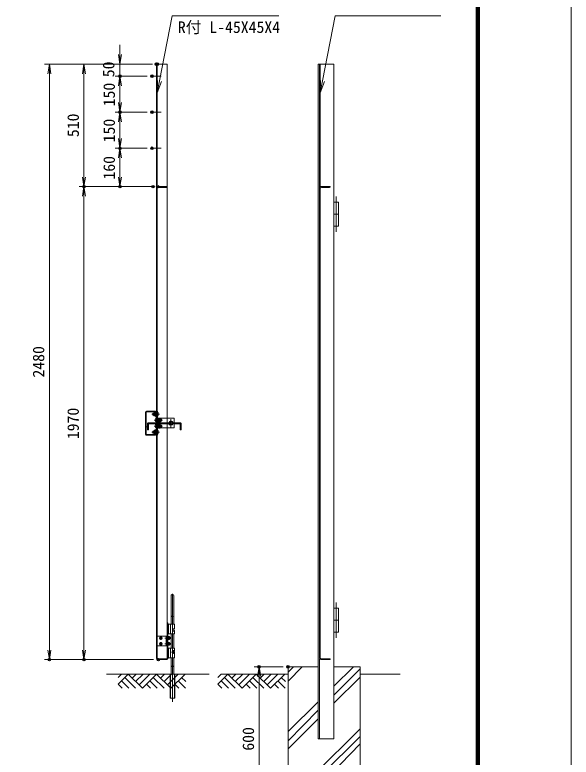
# Model space of a CAD drawing. Units: millimetres, scale not verified. Extents: x -5936 to 5936, y -4198 to 4197.
# Drawn here: x 3621 to 5936, y -1369 to 1723 of the extents above; entities that cross this region are included whole.
import ezdxf
from ezdxf.enums import TextEntityAlignment as Align

# ---------------------------------------------------------------- set-up
doc = ezdxf.new("R2010")
doc.units = ezdxf.units.MM
doc.header["$LTSCALE"] = 20
doc.header["$PDMODE"] = 32
doc.header["$PDSIZE"] = 10
for name, color, linetype, lineweight in [('0-1_D-STR1', 1, 'Continuous', 9), ('0-2_D-BGD', 7, 'Continuous', 9), ('0-3_D-STR4', 7, 'Continuous', 9), ('0-4_D-STR3', 3, 'Continuous', 9), ('0-5_22', 7, 'Continuous', 9), ('0-8_D-DCR-HCH', 7, 'Continuous', 9), ('0-A_D-TTL', 2, 'Continuous', 9), ('0-B_D-STR-TXT', 7, 'Continuous', 9), ('0-C_0', 7, 'Continuous', 9)]:
    doc.layers.add(name, color=color, linetype=linetype, lineweight=lineweight)
doc.layers.add('0-D_Defpoints', color=7, linetype='Continuous')
doc.styles.add('ＭＳ ゴシック', font='')
doc.styles.get('ＭＳ ゴシック').set_extended_font_data('MS Gothic')

# ---------------------------------------------------------------- blocks, each defined once
blk = doc.blocks.new('G9')
at = {"layer": '0-5_22'}
for p, q in [((207717.9, 60747), (208000.8, 61029.8)), ((207717.9, 60181.3), (208566.5, 61029.8)), ((208283.6, 60747), (209182.4, 59848.2)), ((208566.5, 61029.8), (209748.1, 59848.2)), ((209232.6, 61029.8), (208899.6, 60696.7)), ((209798.3, 61029.9), (209182.4, 60413.9)), ((210364, 61029.8), (209465.2, 60131.1)), ((210929.7, 61029.8), (209748.1, 59848.2)), ((210646.9, 60747), (211545.6, 59848.2)), ((210929.7, 61029.8), (212111.3, 59848.2)), ((211595.9, 61029.8), (211262.8, 60696.8)), ((212161.6, 61029.8), (211545.6, 60413.9)), ((212727.2, 61029.9), (211828.5, 60131.1)), ((213292.9, 61029.9), (212111.3, 59848.2)), ((213359.5, 60397.6), (213010.1, 60747)), ((207717.9, 60181.3), (208051, 59848.2)), ((208000.8, 60464.2), (208616.7, 59848.2)), ((210081.2, 60181.3), (210414.3, 59848.2)), ((210364, 60464.2), (210979.9, 59848.2)), ((212777.5, 59848.2), (212444.4, 60181.3)), ((213343.2, 59848.2), (212727.2, 60464.2))]:
    blk.add_line(p, q, dxfattribs=at)
blk = doc.blocks.new('G10')
at = {"layer": '0-5_22'}
for p, q in [((199422.1, 60747), (199705, 61029.8)), ((199422.1, 60181.3), (200270.7, 61029.8)), ((199987.8, 60747), (200886.6, 59848.2)), ((200270.7, 61029.8), (201452.3, 59848.2)), ((200936.8, 61029.8), (200603.8, 60696.7)), ((201502.5, 61029.9), (200886.6, 60413.9)), ((202068.2, 61029.8), (201169.4, 60131.1)), ((202633.9, 61029.8), (201452.3, 59848.2)), ((202351.1, 60747), (203249.8, 59848.2)), ((202633.9, 61029.8), (203815.5, 59848.2)), ((203300.1, 61029.8), (202967, 60696.8)), ((203865.8, 61029.8), (203249.8, 60413.9)), ((204431.4, 61029.9), (203532.7, 60131.1)), ((204997.1, 61029.9), (203815.5, 59848.2)), ((205063.7, 60397.6), (204714.3, 60747)), ((199422.1, 60181.3), (199755.2, 59848.2)), ((199705, 60464.2), (200320.9, 59848.2)), ((201785.4, 60181.3), (202118.5, 59848.2)), ((202068.2, 60464.2), (202684.1, 59848.2)), ((204481.7, 59848.2), (204148.6, 60181.3)), ((205047.4, 59848.2), (204431.4, 60464.2))]:
    blk.add_line(p, q, dxfattribs=at)
blk = doc.blocks.new('_OPEN')
at = {"layer": '0-C_0'}
blk.add_line((-20, 3.333), (0, 0), dxfattribs=at)
blk.add_lwpolyline([(-20, -3.333), (0, 0), (-20, 0)], dxfattribs=at)

msp = doc.modelspace()

# ---------------------------------------------------------------- linework, layer by layer
at = {"layer": '0-1_D-STR1'}
for p, q in [((4209.97, -956.96), (4209.97, 1517.41)), ((4209.97, 1517.41), (4254.97, 1517.41)), ((4213.35, 1517.41), (4213.35, 1006.94)), ((4254.97, 1517.41), (4254.97, -962.59)), ((4883.08, 1517.41), (4883.08, -1292.59)), ((4883.08, 1517.41), (4948.08, 1517.41)), ((4888.08, -956.96), (4888.08, 1517.41)), ((4891.45, 1517.41), (4891.45, 1006.94)), ((4948.08, 1517.41), (4948.08, -1292.59)), ((4229.34, 1467.41), (4191.29, 1467.41)), ((4229.34, 1317.41), (4191.29, 1317.41)), ((4229.34, 1167.41), (4191.29, 1167.41)), ((4209.97, 987.41), (4209.97, 1002.41)), ((4209.97, 962.41), (4209.97, 1001.79)), ((4213.35, -919.84), (4213.35, 998.41)), ((4213.35, 964.66), (4213.35, 998.41)), ((4215.6, 1007.41), (4254.97, 1007.41)), ((4218.97, 1004.04), (4252.72, 1004.04)), ((4254.97, 1007.41), (4254.97, 1006.29)), ((4888.08, 987.41), (4888.08, 1002.41)), ((4888.08, 962.41), (4888.08, 1001.79)), ((4891.45, -919.84), (4891.45, 998.41)), ((4891.45, 964.66), (4891.45, 998.41)), ((4893.7, 1007.41), (4933.08, 1007.41)), ((4897.08, 1004.04), (4930.83, 1004.04)), ((4933.08, 1007.41), (4933.08, 1006.29)), ((4209.97, 962.41), (4211.1, 962.41)), ((4888.08, 962.41), (4889.2, 962.41)), ((4209.97, 72.41), (4209.97, 24.06)), ((4214.47, 72.41), (4214.47, 24.06)), ((4209.97, 19.56), (4209.97, -27.59)), ((4214.47, 19.56), (4214.47, -27.59)), ((4209.97, -917.59), (4211.1, -917.59)), ((4209.97, -917.59), (4211.1, -917.59)), ((4209.97, -917.59), (4209.97, -956.96)), ((4209.97, -917.59), (4209.97, -956.96)), ((4213.35, -919.84), (4213.35, -953.59)), ((4213.35, -919.84), (4213.35, -953.59)), ((4888.08, -917.59), (4889.2, -917.59)), ((4888.08, -917.59), (4889.2, -917.59)), ((4888.08, -917.59), (4888.08, -956.96)), ((4888.08, -917.59), (4888.08, -956.96)), ((4891.45, -919.84), (4891.45, -953.59)), ((4891.45, -919.84), (4891.45, -953.59)), ((4209.97, -942.59), (4209.97, -957.59)), ((4888.08, -942.59), (4888.08, -957.59)), ((4215.6, -962.59), (4254.97, -962.59)), ((4215.6, -962.59), (4254.97, -962.59)), ((4218.41, -962.59), (4246.54, -962.59)), ((4218.97, -959.21), (4252.72, -959.21)), ((4218.97, -959.21), (4252.72, -959.21)), ((4254.97, -962.59), (4254.97, -961.46)), ((4254.97, -962.59), (4254.97, -961.46)), ((4889.08, -960.16), (4889.08, -1292.59)), ((4893.7, -962.59), (4933.08, -962.59)), ((4893.7, -962.59), (4933.08, -962.59)), ((4896.52, -962.59), (4924.64, -962.59)), ((4897.08, -959.21), (4930.83, -959.21)), ((4897.08, -959.21), (4930.83, -959.21)), ((4933.08, -962.59), (4933.08, -961.46)), ((4933.08, -962.59), (4933.08, -961.46)), ((4883.08, -1292.59), (4948.08, -1292.59))]:
    msp.add_line(p, q, dxfattribs=at)
for centre, radius, start, end in [((4215.6, 1001.79), 5.62, 90, 180), ((4218.97, 998.41), 5.62, 90, 180), ((4252.72, 1006.29), 2.25, 270, 0), ((4893.7, 1001.79), 5.62, 90, 180), ((4897.08, 998.41), 5.62, 90, 180), ((4930.83, 1006.29), 2.25, 270, 0), ((4211.1, 964.66), 2.25, 270, 0), ((4889.2, 964.66), 2.25, 270, 0), ((4211.1, -919.84), 2.25, 0, 90), ((4211.1, -919.84), 2.25, 0, 90), ((4889.2, -919.84), 2.25, 0, 90), ((4889.2, -919.84), 2.25, 0, 90), ((4215.6, -956.96), 5.62, 180, 270), ((4215.6, -956.96), 5.62, 180, 270), ((4218.97, -953.59), 5.62, 180, 270), ((4218.97, -953.59), 5.62, 180, 270), ((4893.7, -956.96), 5.62, 180, 270), ((4893.7, -956.96), 5.62, 180, 270), ((4897.08, -953.59), 5.62, 180, 270), ((4897.08, -953.59), 5.62, 180, 270), ((4252.72, -961.46), 2.25, 0, 90), ((4252.72, -961.46), 2.25, 0, 90), ((4930.83, -961.46), 2.25, 0, 90), ((4930.83, -961.46), 2.25, 0, 90)]:
    msp.add_arc(centre, radius, start, end, dxfattribs=at)
at = {"layer": '0-2_D-BGD'}
for p, q in [((4002.75, -1022.59), (4429.35, -1022.59)), ((4479.66, -1022.59), (4758.08, -1022.59)), ((5058.08, -1022.59), (5223.85, -1022.59))]:
    msp.add_line(p, q, dxfattribs=at)
at = {"layer": '0-3_D-STR4'}
for p, q in [((4758.08, -992.59), (4883.08, -992.59)), ((4948.08, -992.59), (5058.08, -992.59)), ((5058.08, -992.59), (5058.08, -1592.59))]:
    msp.add_line(p, q, dxfattribs=at)
msp.add_lwpolyline([(4758.08, -992.59), (4758.08, -1592.59), (5058.08, -1592.59)], dxfattribs=at)
at = {"layer": '0-4_D-STR3'}
for p, q in [((4958.08, 819.58), (4958.08, 966.02)), ((4968.08, 942.41), (4948.08, 942.41)), ((4948.08, 842.41), (4948.08, 942.41)), ((4968.08, 842.41), (4968.08, 942.41)), ((4968.08, 892.41), (4948.08, 892.41)), ((4968.08, 842.41), (4948.08, 842.41)), ((4164.97, -23.59), (4164.97, 68.41)), ((4167.97, -23.59), (4167.97, 68.41)), ((4205.97, 72.41), (4168.97, 72.41)), ((4205.97, 69.41), (4168.97, 69.41)), ((4195.27, 55.91), (4195.27, 63.91)), ((4198.97, 63.91), (4195.27, 63.91)), ((4200.11, 63.91), (4205.37, 63.91)), ((4205.37, 68.31), (4206.97, 68.31)), ((4205.37, 51.51), (4205.37, 68.31)), ((4206.97, 68.41), (4206.97, 47.41)), ((4206.97, 51.51), (4206.97, 68.31)), ((4209.97, 72.41), (4214.47, 72.41)), ((4209.97, 68.41), (4209.97, 47.41)), ((4223.05, 59.91), (4190.28, 59.91)), ((4198.97, 55.91), (4195.27, 55.91)), ((4200.11, 55.91), (4205.37, 55.91)), ((4234.62, 34.91), (4200.83, 34.91)), ((4205.37, 51.51), (4206.97, 51.51)), ((4206.97, 47.41), (4209.97, 47.41)), ((4218.97, 42.41), (4214.47, 42.41)), ((4218.97, 24.06), (4218.97, 42.41)), ((4220.57, 43.31), (4220.57, 26.51)), ((4225.84, 42.75), (4220.57, 42.75)), ((4225.84, 38.91), (4220.57, 38.91)), ((4226.97, 40.79), (4225.84, 42.75)), ((4284.47, 42.41), (4226.04, 42.41)), ((4226.97, 40.79), (4226.97, 29.03)), ((4226.97, 38.91), (4230.67, 38.91)), ((4230.67, 38.91), (4230.67, 30.91)), ((4270.27, 5.92), (4270.27, 38.91)), ((4284.47, 42.41), (4284.47, 24.06)), ((4162.53, 7.41), (4170.42, 7.41)), ((4172.47, -5.94), (4172.47, 19.06)), ((4177.47, 24.06), (4263.77, 24.06)), ((4177.47, 19.56), (4263.77, 19.56)), ((4234.62, 9.91), (4200.83, 9.91)), ((4209.97, 27.41), (4218.97, 27.41)), ((4209.97, 17.41), (4218.97, 17.41)), ((4218.97, 2.41), (4214.47, 2.41)), ((4220.57, 26.51), (4218.97, 26.51)), ((4218.97, 2.41), (4218.97, 19.56)), ((4218.97, 1.51), (4218.97, 18.31)), ((4220.57, 1.51), (4218.97, 1.51)), ((4225.84, 30.91), (4220.57, 30.91)), ((4225.84, 27.07), (4220.57, 27.07)), ((4225.84, 13.91), (4220.57, 13.91)), ((4225.84, 5.91), (4220.57, 5.91)), ((4226.97, 29.03), (4225.84, 27.07)), ((4284.47, 2.41), (4226.04, 2.41)), ((4226.97, 30.91), (4230.67, 30.91)), ((4226.97, 13.91), (4230.67, 13.91)), ((4226.97, 5.91), (4230.67, 5.91)), ((4230.67, 5.91), (4230.67, 13.91)), ((4292.06, 22.41), (4248.25, 22.41)), ((4263.77, 24.06), (4263.77, 19.56)), ((4276.77, 24.06), (4276.77, 19.56)), ((4307.77, 24.06), (4276.77, 24.06)), ((4307.77, 19.56), (4276.77, 19.56)), ((4284.47, 19.56), (4284.47, 2.41)), ((4312.77, -5.94), (4312.77, 19.06)), ((4205.97, -24.59), (4168.97, -24.59)), ((4205.97, -27.59), (4168.97, -27.59)), ((4223.05, -15.09), (4190.28, -15.09)), ((4195.27, -11.09), (4195.27, -19.09)), ((4198.97, -11.09), (4195.27, -11.09)), ((4198.97, -19.09), (4195.27, -19.09)), ((4198.97, -9.21), (4200.11, -7.25)), ((4198.97, -9.21), (4198.97, -20.97)), ((4198.97, -20.97), (4200.11, -22.93)), ((4200.11, -7.25), (4205.37, -7.25)), ((4200.11, -11.09), (4205.37, -11.09)), ((4200.11, -19.09), (4205.37, -19.09)), ((4200.11, -22.93), (4205.37, -22.93)), ((4205.37, -6.69), (4206.97, -6.69)), ((4205.37, -6.69), (4205.37, -23.49)), ((4205.37, -23.49), (4206.97, -23.49)), ((4206.97, -2.59), (4209.97, -2.59)), ((4206.97, -2.59), (4209.97, -2.59)), ((4206.97, -23.59), (4206.97, -2.59)), ((4206.97, -23.59), (4206.97, -2.59)), ((4206.97, -6.69), (4206.97, -23.49)), ((4209.97, -23.59), (4209.97, -2.59)), ((4209.97, -23.59), (4209.97, -2.59)), ((4209.97, -27.59), (4214.47, -27.59)), ((4270.87, -786.45), (4270.87, -696.45)), ((4278.37, -691.95), (4275.37, -691.95)), ((4276.87, -1138.22), (4276.87, -689.04)), ((4282.87, -786.45), (4282.87, -696.45)), ((4958.08, -724.76), (4958.08, -871.2)), ((4968.08, -747.59), (4948.08, -747.59)), ((4948.08, -747.59), (4948.08, -847.59)), ((4968.08, -747.59), (4968.08, -847.59)), ((4270.87, -814.59), (4270.87, -786.45)), ((4278.37, -781.95), (4275.37, -781.95)), ((4282.87, -814.59), (4282.87, -786.45)), ((4968.08, -797.59), (4948.08, -797.59)), ((4257.97, -809.59), (4254.97, -809.59)), ((4257.97, -959.59), (4257.97, -809.59)), ((4257.97, -854.59), (4257.97, -814.59)), ((4257.97, -814.59), (4284.97, -814.59)), ((4259.57, -814.59), (4259.57, -854.59)), ((4268.77, -814.59), (4268.77, -854.59)), ((4276.87, -811.38), (4276.87, -858.48)), ((4282.87, -842.26), (4282.87, -834.59)), ((4284.97, -834.59), (4284.97, -814.59)), ((4211.97, -864.59), (4248.47, -864.59)), ((4228.47, -865.45), (4228.47, -879.73)), ((4248.47, -864.59), (4254.97, -864.59)), ((4250.97, -864.59), (4250.97, -904.59)), ((4254.97, -904.59), (4254.97, -864.59)), ((4257.97, -854.59), (4284.97, -854.59)), ((4270.87, -914.59), (4270.87, -854.59)), ((4282.87, -914.59), (4282.87, -854.59)), ((4282.95, -841.59), (4284.97, -841.59)), ((4284.97, -841.59), (4284.97, -854.59)), ((4968.08, -847.59), (4948.08, -847.59)), ((4209.97, -902.59), (4209.97, -866.59)), ((4235.61, -872.59), (4221.33, -872.59)), ((4228.47, -903.73), (4228.47, -889.45)), ((4267.48, -872.59), (4245.62, -872.59)), ((4252.97, -869.59), (4250.97, -867.59)), ((4252.97, -875.59), (4250.97, -877.59)), ((4252.97, -893.59), (4250.97, -891.59)), ((4252.97, -875.59), (4252.97, -869.59)), ((4257.97, -869.59), (4252.97, -869.59)), ((4257.97, -875.59), (4252.97, -875.59)), ((4259.17, -878.89), (4257.97, -878.89)), ((4257.97, -890.29), (4257.97, -902.89)), ((4259.17, -890.29), (4257.97, -890.29)), ((4259.17, -866.29), (4259.17, -878.89)), ((4263.13, -869.59), (4259.17, -869.59)), ((4263.13, -875.59), (4259.17, -875.59)), ((4259.17, -890.29), (4259.17, -902.89)), ((4263.13, -890.71), (4259.17, -890.71)), ((4263.13, -893.59), (4259.17, -893.59)), ((4263.97, -892.18), (4263.13, -890.71)), ((4263.97, -869.59), (4266.75, -869.59)), ((4263.97, -875.59), (4266.75, -875.59)), ((4263.97, -892.18), (4263.97, -901)), ((4263.97, -893.59), (4266.75, -893.59)), ((4266.75, -869.59), (4266.75, -875.59)), ((4266.75, -893.59), (4266.75, -899.59)), ((4211.97, -904.59), (4248.47, -904.59)), ((4235.61, -896.59), (4221.33, -896.59)), ((4267.48, -896.59), (4245.62, -896.59)), ((4248.47, -904.59), (4254.97, -904.59)), ((4259.17, -902.89), (4257.97, -902.89)), ((4257.97, -914.59), (4284.97, -914.59)), ((4257.97, -914.59), (4257.97, -954.59)), ((4263.13, -899.59), (4259.17, -899.59)), ((4263.13, -902.47), (4259.17, -902.47)), ((4259.57, -954.59), (4259.57, -914.59)), ((4263.97, -901), (4263.13, -902.47)), ((4263.97, -899.59), (4266.75, -899.59)), ((4268.77, -954.59), (4268.77, -914.59)), ((4280.01, -938.71), (4280.01, -925.58)), ((4282.87, -926.91), (4282.87, -927.85)), ((4284.97, -927.59), (4284.97, -914.59)), ((4257.97, -954.59), (4284.97, -954.59)), ((4270.87, -1022.59), (4270.87, -954.59)), ((4273.31, -931.95), (4286.53, -931.95)), ((4276.97, -927.59), (4276.97, -934.59)), ((4282.87, -1022.59), (4282.87, -954.59)), ((4282.95, -927.59), (4284.82, -927.59)), ((4284.26, -934.59), (4284.97, -934.59)), ((4284.82, -927.59), (4284.97, -927.59)), ((4284.97, -934.59), (4284.97, -954.59)), ((4257.97, -959.59), (4254.97, -959.59)), ((4278.37, -991.59), (4275.37, -991.59)), ((4267.32, -1122.59), (4267.32, -1022.59)), ((4268.52, -1122.59), (4268.52, -1022.59)), ((4285.22, -1122.59), (4285.22, -1022.59)), ((4286.42, -1122.59), (4286.42, -1022.59)), ((4267.32, -1122.59), (4286.42, -1122.59))]:
    msp.add_line(p, q, dxfattribs=at)
for points in [[(4198.97, 54.03), (4198.97, 65.79), (4200.11, 67.75), (4205.37, 67.75)], [(4198.97, 54.03), (4200.11, 52.07), (4205.37, 52.07)], [(4220.57, 43.31), (4218.97, 43.31), (4218.97, 26.51)], [(4176.97, 19.06), (4176.97, -5.94), (4172.47, -5.94)], [(4220.57, 1.51), (4220.57, 18.31), (4218.97, 18.31)], [(4226.97, 4.03), (4226.97, 15.79), (4225.84, 17.75), (4220.57, 17.75)], [(4226.97, 4.03), (4225.84, 2.07), (4220.57, 2.07)], [(4308.27, 19.06), (4308.27, -5.94), (4312.77, -5.94)], [(4276.97, -841.59), (4276.97, -834.59), (4284.97, -834.59)], [(4257.97, -893.59), (4252.97, -893.59), (4252.97, -899.59)], [(4259.17, -866.29), (4257.97, -866.29), (4257.97, -878.89)], [(4263.97, -868.18), (4263.13, -866.71), (4259.17, -866.71)], [(4263.97, -868.18), (4263.97, -877), (4263.13, -878.47), (4259.17, -878.47)], [(4257.97, -899.59), (4252.97, -899.59), (4250.97, -901.59)]]:
    msp.add_lwpolyline(points, dxfattribs=at)
for points in [[(4222.59, -872.59), (4225.53, -867.49), (4231.41, -867.49), (4234.35, -872.59), (4231.41, -877.68), (4225.53, -877.68)], [(4222.59, -896.59), (4225.53, -901.68), (4231.41, -901.68), (4234.35, -896.59), (4231.41, -891.49), (4225.53, -891.49)]]:
    msp.add_lwpolyline(points, close=True, dxfattribs=at)
for centre, radius in [((4270.27, 22.41), 6.5), ((4228.47, -872.59), 5.1), ((4228.47, -896.59), 5.1), ((4228.47, -872.59), 3), ((4228.47, -896.59), 3), ((4280.01, -931.95), 5)]:
    msp.add_circle(centre, radius, dxfattribs=at)
for centre, radius, start, end in [((4168.97, 68.41), 4, 90, 180), ((4168.97, 68.41), 1, 90, 180), ((4202.2, 59.91), 8, 150, 210), ((4200.93, 65.69), 1.96, 177.032, 245.05701), ((4206.61, 59.91), 7.63, 148.40741, 211.59259), ((4205.97, 68.41), 4, 0.00001, 89.99999), ((4205.97, 68.41), 1, 0.00001, 89.99999), ((4209.74, 59.91), 9.41, 300.21596, 59.78404), ((4200.93, 54.13), 1.96, 114.94299, 182.968), ((4214.71, 34.91), 9.41, 120.21596, 239.78404), ((4219.34, 34.91), 7.63, 328.40741, 31.59259), ((4225.02, 40.69), 1.96, 294.94299, 2.968), ((4223.75, 34.91), 8, 330, 30), ((4270.27, 22.41), 9, 10.54217, 169.45783), ((4177.47, 19.06), 5, 90, 180.00001), ((4177.47, 19.06), 0.5, 90, 180.00001), ((4214.71, 9.91), 9.41, 120.21596, 239.78404), ((4219.34, 9.91), 7.63, 328.40741, 31.59259), ((4225.02, 29.13), 1.96, 357.032, 65.05701), ((4225.02, 15.69), 1.96, 294.94299, 2.968), ((4225.02, 4.13), 1.96, 357.032, 65.05701), ((4223.75, 9.91), 8, 330, 30), ((4270.27, 22.41), 9, 198.48396, 341.51602), ((4307.77, 19.06), 5, 359.99999, 90), ((4307.77, 19.06), 0.5, 359.99999, 90), ((4168.97, -23.59), 4, 179.99999, 270), ((4168.97, -23.59), 1, 179.99999, 270), ((4202.2, -15.09), 8, 150, 210), ((4200.93, -9.31), 1.96, 177.032, 245.05701), ((4206.61, -15.09), 7.63, 148.40741, 211.59259), ((4200.93, -20.87), 1.96, 114.94299, 182.968), ((4205.97, -23.59), 1, 270, 359.99998), ((4205.97, -23.59), 4, 270, 359.99998), ((4209.74, -15.09), 9.41, 300.21596, 59.78404), ((4275.37, -696.45), 4.5, 89.9995, 179.99999), ((4278.37, -696.45), 4.5, 359.99999, 89.99956), ((4275.37, -786.45), 4.5, 89.9995, 179.99999), ((4278.37, -786.45), 4.5, 359.99999, 89.99956), ((4211.97, -866.59), 2, 89.99998, 179.99998), ((4279.96, -841.59), 2.99, 179.99999, 359.99999), ((4262.51, -868.25), 1.47, 294.94299, 2.968), ((4258.25, -872.59), 5.73, 328.40741, 31.59259), ((4262.51, -876.92), 1.47, 357.032, 65.05701), ((4262.51, -892.25), 1.47, 294.94299, 2.968), ((4258.25, -896.59), 5.73, 328.40741, 31.59259), ((4261.55, -872.59), 6, 330, 30), ((4261.55, -896.59), 6, 330, 30), ((4211.97, -902.59), 2, 179.99999, 270), ((4262.51, -900.92), 1.47, 357.032, 65.05701), ((4279.96, -927.59), 2.99, 0.00001, 180.00001), ((4275.37, -987.09), 4.5, 179.99999, 270.00049), ((4278.37, -987.09), 4.5, 269.99951, 0.00001)]:
    msp.add_arc(centre, radius, start, end, dxfattribs=at)
at = {"layer": '0-8_D-DCR-HCH'}
for p, q in [((4817.24, -992.59), (4758.08, -1051.98)), ((4779.81, -992.59), (4758.08, -1014.54)), ((5030.2, -992.59), (4948.08, -1072.77)), ((5058.08, -1001.23), (4948.08, -1111.04)), ((5058.08, -1036.17), (4948.08, -1143.48)), ((4883.08, -1138.49), (4758.08, -1261.61)), ((4883.08, -1173.43), (4758.08, -1300.7)), ((4883.08, -1209.2), (4758.08, -1334.81)), ((5058.08, -1251), (4758.08, -1547.98)), ((5058.08, -1282.2), (4758.08, -1579.17)), ((5058.08, -1313.39), (4785.22, -1592.59))]:
    msp.add_line(p, q, dxfattribs=at)
at = {"layer": '0-A_D-TTL'}
for points in [[(-5935.95, 4197.49), (5936.05, 4197.49), (5936.05, -4197.71), (-5935.95, -4197.71)], [(-5554.35, 3886.55), (5554.45, 3886.55), (5554.45, -3886.78), (-5554.35, -3886.78)], [(-5550.82, 3883.02), (5550.92, 3883.02), (5550.92, -3883.25), (-5550.82, -3883.25)], [(-5547.28, 3879.49), (5547.38, 3879.49), (5547.38, -3879.71), (-5547.28, -3879.71)], [(-5543.75, 3875.95), (5543.85, 3875.95), (5543.85, -3876.18), (-5543.75, -3876.18)], [(-5540.22, 3872.42), (5540.32, 3872.42), (5540.32, -3872.65), (-5540.22, -3872.65)]]:
    msp.add_lwpolyline(points, close=True, dxfattribs=at)
at = {"layer": '0-B_D-STR-TXT'}
for p, q in [((4231.14, 1445.73), (4213.54, 1398.19)), ((4909.7, 1445.73), (4892.11, 1398.19))]:
    msp.add_line(p, q, dxfattribs=at)
for points in [[(4214.77, 1448.87), (4213.54, 1398.19), (4222.95, 1447.3), (4275.03, 1719.06), (4282.23, 1719.06), (4719.24, 1719.06)], [(4893.33, 1448.87), (4892.11, 1398.19), (4901.52, 1447.3), (4953.59, 1719.06), (4960.79, 1719.06), (5393.23, 1719.06)]]:
    msp.add_lwpolyline(points, dxfattribs=at)
at = {"layer": '0-C_0'}
for p, q in [((4058.37, 1557.41), (4058.37, 1597.41)), ((4189.97, 1517.41), (3744.47, 1517.41)), ((4189.97, 1517.41), (3888.43, 1517.41)), ((4193.35, 1517.41), (4038.37, 1517.41)), ((4058.37, 1517.41), (4058.37, 1467.41)), ((3764.47, 1477.41), (3764.47, -922.59)), ((3908.43, 1477.41), (3908.43, 1047.41)), ((4171.29, 1467.41), (4038.37, 1467.41)), ((4171.29, 1467.41), (4038.37, 1467.41)), ((4058.37, 1427.41), (4058.37, 1387.41)), ((4058.37, 1427.41), (4058.37, 1357.41)), ((4171.29, 1317.41), (4038.37, 1317.41)), ((4171.29, 1317.41), (4038.37, 1317.41)), ((4058.37, 1277.41), (4058.37, 1207.41)), ((4171.29, 1167.41), (4038.37, 1167.41)), ((4171.29, 1167.41), (4038.37, 1167.41)), ((4058.37, 1127.41), (4058.37, 1047.41)), ((4195.6, 1007.41), (3888.43, 1007.41)), ((4175.6, 1007.41), (3888.43, 1007.41)), ((4195.6, 1007.41), (4038.37, 1007.41)), ((3908.43, 967.41), (3908.43, -922.59)), ((4198.41, -962.59), (3744.47, -962.59)), ((4198.41, -962.59), (3888.43, -962.59)), ((4738.08, -992.59), (4617.38, -992.59)), ((4637.38, -1552.59), (4637.38, -1032.59))]:
    msp.add_line(p, q, dxfattribs=at)
at = {"layer": '0-D_Defpoints'}
for p in [(4209.97, 1517.41), (4213.35, 1517.41), (4058.37, 1467.41), (4191.29, 1467.41), (4058.37, 1317.41), (4191.29, 1317.41), (4058.37, 1167.41), (4191.29, 1167.41), (3908.43, 1007.41), (4058.37, 1007.41), (4195.6, 1007.41), (4215.6, 1007.41), (3764.47, -962.59), (3908.43, -962.59), (4218.41, -962.59), (4637.38, -992.59), (4758.08, -992.59)]:
    msp.add_point(p, dxfattribs=at)

# ---------------------------------------------------------------- block references
at = {"layer": '0-4_D-STR3', "xscale": 0.05, "yscale": 0.05}
for name in ['G10', 'G9']:
    msp.add_blockref(name, (-5920.74, -4074.08), dxfattribs=at)
at = {"layer": '0-C_0', "xscale": 2, "yscale": 2}
for p, rotation in [((4058.37, 1517.41), 270), ((3764.47, 1517.41), 90), ((3908.43, 1517.41), 90), ((4058.37, 1467.41), 90), ((4058.37, 1467.41), 90), ((4058.37, 1317.41), 270), ((4058.37, 1317.41), 90), ((4058.37, 1167.41), 270), ((4058.37, 1167.41), 90), ((3908.43, 1007.41), 270), ((4058.37, 1007.41), 270), ((3908.43, 1007.41), 90), ((3764.47, -962.59), 270), ((3908.43, -962.59), 270), ((4637.38, -992.59), 90)]:
    msp.add_blockref('_OPEN', p, dxfattribs=dict(at, rotation=rotation))

# ---------------------------------------------------------------- texts
at = {"layer": '0-B_D-STR-TXT', "style": 'ＭＳ ゴシック'}
msp.add_text('R付 L-45X45X4', height=48.09, dxfattribs=at).set_placement((4299.18, 1632.94), align=Align.BOTTOM_LEFT)
at = {"layer": '0-C_0', "style": 'ＭＳ ゴシック'}
for s, p in [('50', (4049.24, 1463)), ('150', (4051.62, 1341.76)), ('510', (3901.68, 1213.54)), ('150', (4051.62, 1191.76)), ('160', (4051.62, 1036.76)), ('2480', (3757.72, 212.16)), ('1970', (3901.68, -44.49)), ('600', (4630.63, -1341.84))]:
    msp.add_text(s, height=48.09, rotation=90, dxfattribs=at).set_placement(p, align=Align.BOTTOM_LEFT)

doc.saveas('drawing.dxf')
